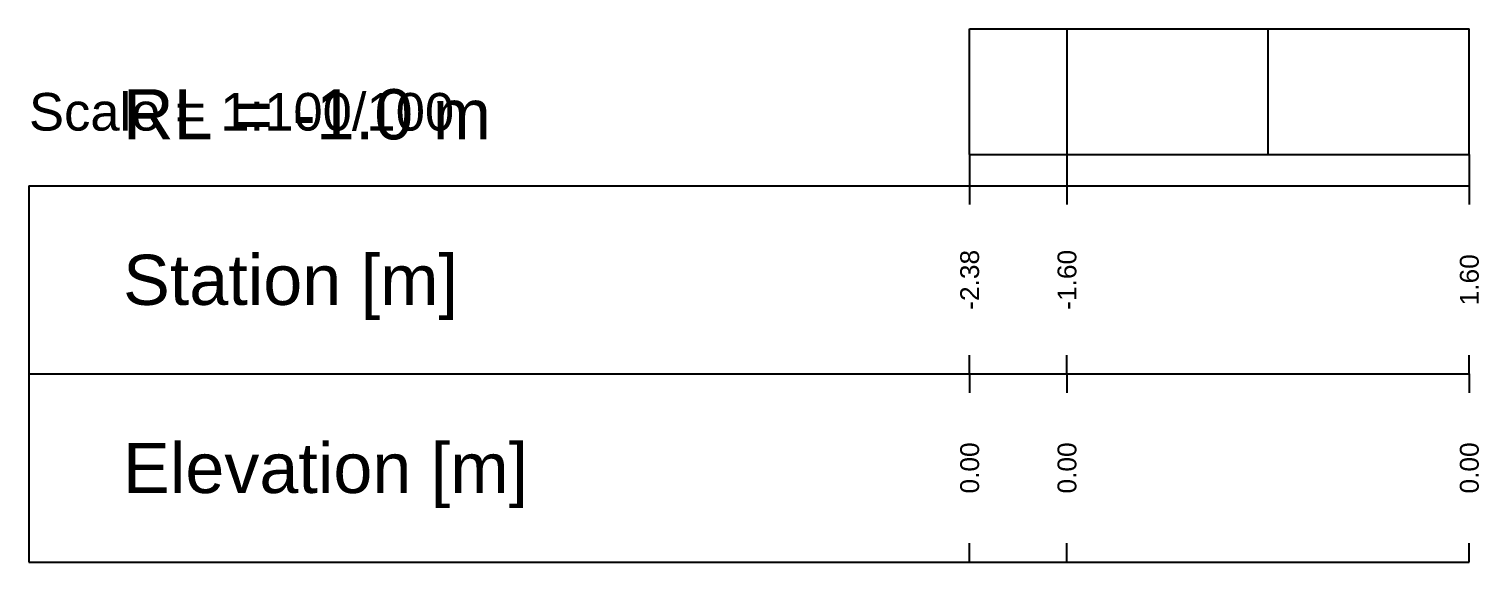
# Model space of a CAD drawing. Header units: millimetres. Extents: x -8 to 40, y -264 to 300.
# Drawn here: x -7.5 to 4.06, y -204.25 to -200 of the extents above; entities that cross this region are included whole.
import ezdxf
from ezdxf.enums import TextEntityAlignment as Align

# ---------------------------------------------------------------- set-up
doc = ezdxf.new("R2010")
doc.units = ezdxf.units.MM
doc.styles.get("Standard").update_dxf_attribs({"font": 'arial.ttf'})

msp = doc.modelspace()

# ---------------------------------------------------------------- linework, layer by layer
at = {"layer": 'axis', "color": 1}
msp.add_line((2.38, -201), (2.38, -200), dxfattribs=at)
at = {"layer": 'band'}
for p, q in [((0, -201.25), (0, -201.4)), ((0.776, -201.25), (0.776, -201.4)), ((3.984, -201.25), (3.984, -201.4)), ((0, -202.75), (0, -202.6)), ((0.776, -202.75), (0.776, -202.6)), ((3.984, -202.75), (3.984, -202.6)), ((0, -202.75), (0, -202.9)), ((0.776, -202.75), (0.776, -202.9)), ((3.984, -202.75), (3.984, -202.9)), ((0, -204.25), (0, -204.1)), ((0.776, -204.25), (0.776, -204.1)), ((3.984, -204.25), (3.984, -204.1))]:
    msp.add_line(p, q, dxfattribs=at)
at = {"layer": 'frame'}
for p, q in [((0, -201), (0, -200)), ((3.984, -201), (3.984, -200)), ((0, -201), (3.984, -201)), ((-7.5, -201.25), (3.984, -201.25)), ((-7.5, -201.25), (-7.5, -202.75)), ((-7.5, -202.75), (3.984, -202.75)), ((-7.5, -202.75), (-7.5, -204.25)), ((-7.5, -204.25), (3.984, -204.25))]:
    msp.add_line(p, q, dxfattribs=at)
at = {"layer": 'marker', "color": 253}
for p, q in [((0.776, -200), (0.776, -201)), ((0, -201), (0, -201.25)), ((0.776, -201), (0.776, -201.25)), ((3.984, -201), (3.984, -201.25))]:
    msp.add_line(p, q, dxfattribs=at)
at = {"layer": 'profile'}
msp.add_lwpolyline([(0, -200), (0.776, -200), (3.984, -200)], dxfattribs=at)

# ---------------------------------------------------------------- texts
for s, height, p in [('RL = -1.0 m', 0.4, (-6.75, -201)), ('Scale = 1:100/100', 0.3, (-7.5, -200.9))]:
    msp.add_text(s, height=height).set_placement(p, align=Align.BOTTOM_LEFT)
for s, p in [('Station [m]', (-6.75, -202)), ('Elevation [m]', (-6.75, -203.5))]:
    msp.add_text(s, height=0.4).set_placement(p, align=Align.MIDDLE_LEFT)
for s, p in [('-2.38', (0, -202)), ('-1.60', (0.776, -202)), ('1.60', (3.984, -202)), ('0.00', (0, -203.5)), ('0.00', (0.776, -203.5)), ('0.00', (3.984, -203.5))]:
    msp.add_text(s, height=0.15, rotation=90).set_placement(p, align=Align.MIDDLE)

doc.saveas('drawing.dxf')
